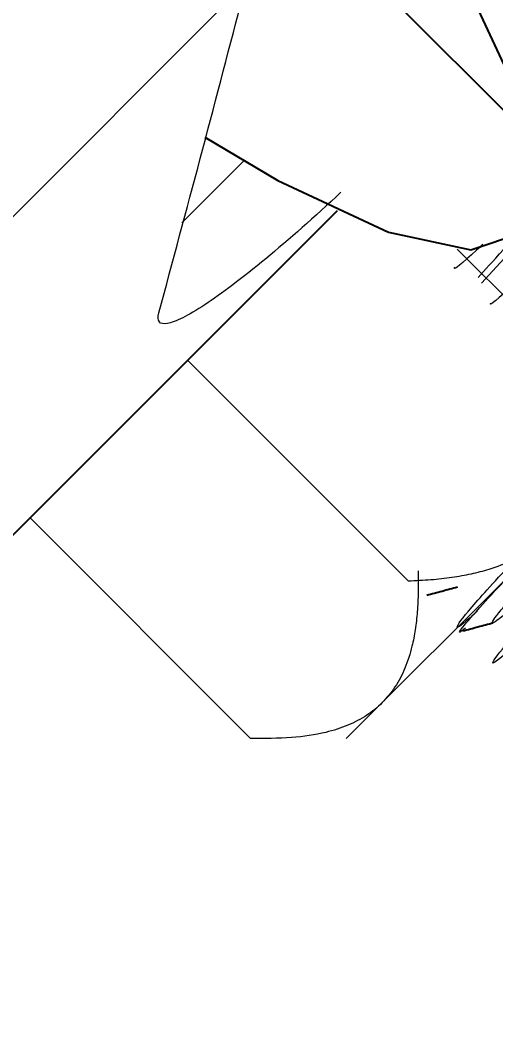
# Model space of a CAD drawing. Header units: millimetres. Extents: x -635 to 515, y -448 to 489.
# Drawn here: x 145.46 to 149.22, y -368.63 to -360.57 of the extents above; entities that cross this region are included whole.
import ezdxf

# ---------------------------------------------------------------- set-up
doc = ezdxf.new("R2010")
doc.units = ezdxf.units.MM
doc.header["$PDSIZE"] = -1
doc.dimstyles.new('ISO-25', dxfattribs={"dimtxt": 2.5, "dimasz": 2.5, "dimexe": 1.25, "dimexo": 0.625, "dimtad": 1, "dimtxsty": 'Standard', "dimcen": 2.5, "dimadec": 0, "dimazin": 0, "dimtfac": 1, "dimtmove": 0, "dimatfit": 3, "dimfxl": 0, "dimarcsym": 0})

# ---------------------------------------------------------------- blocks, each defined once
blk = doc.blocks.new('*D4')
at = {"color": 0, "lineweight": -2, "transparency": 16777216}
for p, q in [((-200.6543, -72.7504), (-224.2053, -100.6404)), ((-221.0372, -102.0067), (-34.9474, -259.1459)), ((159.5876, -423.4165), (-26.5023, -266.2773)), ((185.0163, -398.4209), (161.4652, -426.3109))]:
    blk.add_line(p, q, dxfattribs=at)
at = {"color": 0, "transparency": 16777216}
for points in [[(-220.6822, -101.5862), (-221.3923, -102.4272), (-223.5601, -99.8763)], [(159.9426, -422.996), (159.2325, -423.837), (162.1104, -425.5468)]]:
    blk.add_solid(points, dxfattribs=at)
at = {"layer": 'Defpoints', "color": 0, "transparency": 16777216}
for p in [(-200.0091, -71.9864), (-223.5601, -99.8763), (185.6614, -397.6569)]:
    blk.add_point(p, dxfattribs=at)
at = {"color": 0, "transparency": 16777216, "insert": (-30.7248, -262.7116), "char_height": 3.5, "attachment_point": 5}
blk.add_mtext('504,78', dxfattribs=at)

msp = doc.modelspace()

# ---------------------------------------------------------------- linework, layer by layer
msp.add_line((185.6614, -397.6569), (115.9965, -327.992))
at = {"color": 144, "linetype": 'Continuous', "lineweight": 18}
for p, q in [((147.157, -360.3608), (139.7839, -367.734)), ((146.7371, -362.1653), (147.2268, -361.6756)), ((149.1059, -362.6419), (149.4295, -362.287)), ((148.9138, -362.3719), (150.0302, -363.4883)), ((146.784, -363.2498), (148.5264, -364.9921)), ((145.5394, -364.4944), (147.2818, -366.2368)), ((148.0377, -366.2387), (149.6401, -364.6364))]:
    msp.add_line(p, q, dxfattribs=at)
at = {"color": 7, "linetype": 'Continuous', "lineweight": 25}
msp.add_line((147.9646, -362.0692), (142.8055, -367.2283), dxfattribs=at)
at = {"color": 7, "linetype": 'Continuous', "lineweight": 25, "flags": 128}
for points in [[(149.4217, -362.2442), (149.5551, -361.8434), (149.4152, -361.1926), (149.0082, -360.3204), (148.3518, -359.2648), (147.4747, -358.0719), (146.4152, -356.794), (145.2197, -355.4868), (143.9404, -354.2075), (142.6332, -353.012), (141.3553, -351.9525), (140.1624, -351.0754), (139.1068, -350.419), (138.2345, -350.0119), (137.5838, -349.8721), (137.1829, -350.0054)], [(146.919, -361.4875), (147.4979, -361.8307), (148.3701, -362.2377), (149.0209, -362.3776), (149.4217, -362.2442)]]:
    msp.add_lwpolyline(points, dxfattribs=at)
at = {"color": 144, "linetype": 'Continuous', "lineweight": 18}
for points, knots in [([(146.5574, -362.8747), (146.6666, -362.4686), (146.8849, -361.6564), (147.0988, -360.8402), (147.2058, -360.4321)], [0, 0, 0, 0, 0.5, 1, 1, 1, 1]), ([(147.9956, -361.9225), (147.7871, -362.1178), (147.5835, -362.2975), (147.3092, -362.5238), (147.2215, -362.5932), (147.0596, -362.7153), (146.9861, -362.7675), (146.8536, -362.8547), (146.7943, -362.8898), (146.6953, -362.9396), (146.655, -362.9548), (146.5929, -362.9657), (146.5715, -362.9611), (146.5494, -362.9325), (146.5482, -362.9086), (146.5574, -362.8747)], [0, 0, 0, 0, 0.25, 0.25, 0.375, 0.375, 0.5, 0.5, 0.625, 0.625, 0.75, 0.75, 0.875, 0.875, 1, 1, 1, 1]), ([(149.0809, -362.5954), (149.1353, -362.5342), (149.2115, -362.4485), (149.3577, -362.2915), (149.3995, -362.2466)], [0, 0, 0, 0, 0.713963, 1, 1, 1, 1]), ([(149.1173, -362.3354), (149.1004, -362.3507), (148.9605, -362.4775), (148.8789, -362.5459), (148.8943, -362.5176), (148.8952, -362.5158)], [0, 0, 0, 0, 0.114178, 0.946051, 1, 1, 1, 1]), ([(149.6331, -362.4075), (149.5331, -362.4985), (149.305, -362.7059), (149.1616, -362.8289), (149.1771, -362.8006), (149.178, -362.7989)], [0, 0, 0, 0, 0.423489, 0.96636, 1, 1, 1, 1]), ([(150.4052, -364.235), (150.3546, -364.2827), (150.1105, -364.5125), (149.7219, -364.8714), (149.3462, -365.213), (149.1662, -365.359), (149.2067, -365.28), (149.4545, -365.0003), (149.7477, -364.6826), (149.8966, -364.5213)], [0, 0, 0, 0, 0.04243, 0.204704, 0.362841, 0.520978, 0.683252, 0.839128, 1, 1, 1, 1]), ([(149.4432, -365.4349), (149.3756, -365.4959), (149.2007, -365.6539), (149.1738, -365.6499), (149.3122, -365.4782), (149.6489, -365.112), (150.0262, -364.7056), (150.2931, -364.4229), (150.3748, -364.3364)], [0, 0, 0, 0, 0.125386, 0.324447, 0.521045, 0.712623, 0.91205, 1, 1, 1, 1]), ([(148.5264, -364.9921), (148.5867, -364.9895), (148.7048, -364.9842), (148.8713, -364.9652), (149.0248, -364.9381), (149.1883, -364.8963), (149.3559, -364.8326), (149.5222, -364.7403), (149.6126, -364.6592), (149.6573, -364.6192)], [0, 0, 0, 0, 0.133761, 0.261812, 0.384404, 0.501827, 0.672605, 0.838188, 1, 1, 1, 1]), ([(149.0752, -365.2296), (149.0543, -365.2484), (148.9313, -365.359), (148.8819, -365.3807), (149.0261, -365.1987), (149.2616, -364.9404), (149.4526, -364.7363), (149.4531, -364.7358)], [0, 0, 0, 0, 0.058329, 0.342254, 0.674762, 0.999256, 1, 1, 1, 1]), ([(148.6044, -364.9141), (148.6055, -364.9704), (148.6077, -365.0806), (148.6, -365.2353), (148.5839, -365.3775), (148.5547, -365.5287), (148.505, -365.6828), (148.4281, -365.8342), (148.3571, -365.9147), (148.322, -365.9544)], [0, 0, 0, 0, 0.13319, 0.260714, 0.382822, 0.499797, 0.671307, 0.837561, 1, 1, 1, 1]), ([(148.9798, -365.365), (148.9693, -365.3734), (148.8849, -365.4411), (149.0017, -365.3004), (149.243, -365.0391), (149.3118, -364.9647)], [0, 0, 0, 0, 0.092165, 0.741462, 1, 1, 1, 1]), ([(148.322, -365.9544), (148.3029, -365.9724), (148.2643, -366.0086), (148.1989, -366.0556), (148.1276, -366.0976), (148.0498, -366.1339), (147.9658, -366.1648), (147.8229, -366.2048), (147.6008, -366.2389), (147.3912, -366.2375), (147.2818, -366.2368)], [0, 0, 0, 0, 0.08073, 0.16225, 0.244748, 0.328409, 0.413407, 0.499909, 0.738959, 1, 1, 1, 1])]:
    msp.add_open_spline(points, degree=3, knots=knots, dxfattribs=at)
at = {"color": 7, "linetype": 'Continuous', "lineweight": 25}
for points, knots in [([(148.674, -365.1049), (148.7144, -365.0941), (148.795, -365.0725), (148.8757, -365.051), (148.916, -365.0402)], [0, 0, 0, 0, 0.500033, 1, 1, 1, 1]), ([(148.9573, -365.3875), (148.9977, -365.3768), (149.0783, -365.3552), (149.159, -365.3337), (149.1993, -365.3229)], [0, 0, 0, 0, 0.500029, 1, 1, 1, 1])]:
    msp.add_open_spline(points, degree=3, knots=knots, dxfattribs=at)

# ---------------------------------------------------------------- dimensions: what is measured, and where the dimension line sits
dim = msp.add_aligned_dim(p1=(185.6614, -397.6569), p2=(-200.0091, -71.9864), distance=36.5034, dimstyle='ISO-25', override={"dimtxt": 3.5, "dimasz": 3.302, "dimexe": 1, "dimexo": 1, "dimgap": 1.524, "dimtih": 1, "dimtoh": 1, "dimzin": 1, "dimadec": 2, "dimtzin": 1})
dim.commit()
dim.dimension.update_dxf_attribs({"geometry": '*D4', "text_midpoint": (-30.7248, -262.7116)})

doc.saveas('drawing.dxf')
